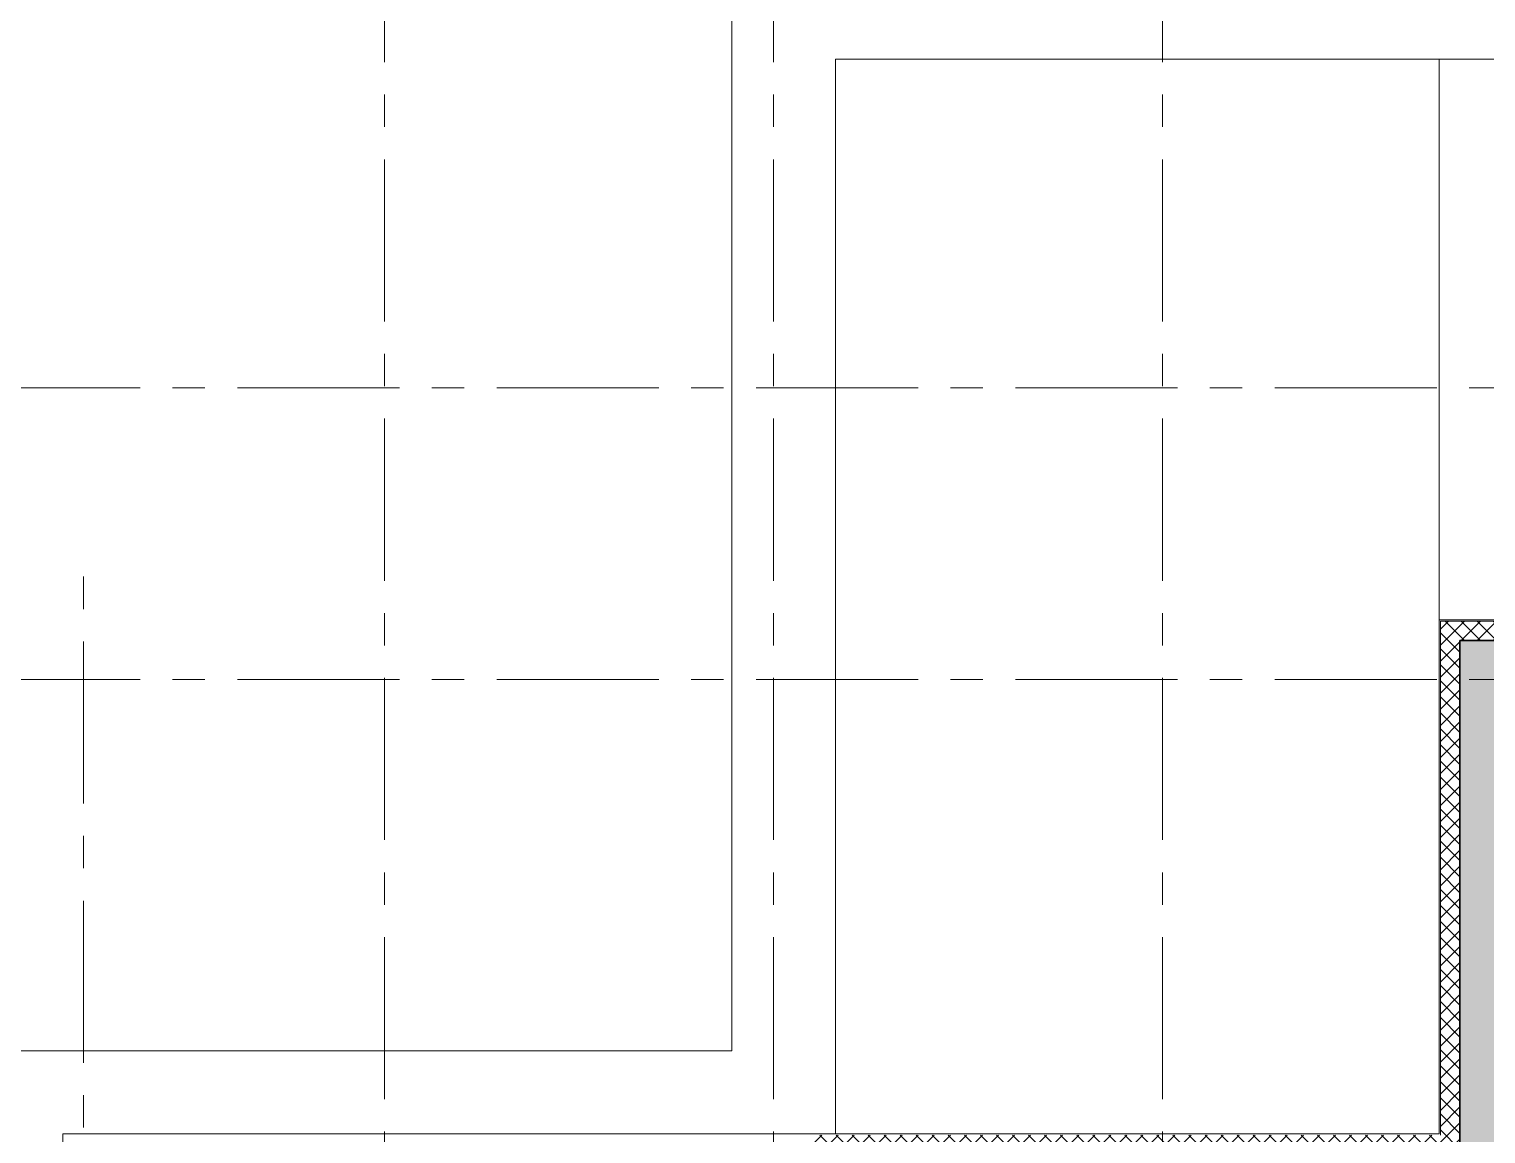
# Model space of a CAD drawing. Header units: millimetres. Extents: x -13407 to 93998, y -2611 to 109271.
# Drawn here: x 5830 to 17065, y 27640 to 36162 of the extents above; entities that cross this region are included whole.
import ezdxf

# ---------------------------------------------------------------- set-up
doc = ezdxf.new("R2010")
doc.units = ezdxf.units.MM
doc.linetypes.add('CENTER', pattern=[2, 1.25, -0.25, 0.25, -0.25])
for name, color, linetype, lineweight in [('АР_Навесной фасад', 5, 'Continuous', 5), ('АР_Оси', 193, 'Continuous', 9), ('АР_Сущ Несущая стена', 202, 'Continuous', 30), ('АР_тонкая линия', 250, 'Continuous', 0), ('АР_Утеплитель', 250, 'Continuous', 9), ('АР_Штриховка монолит', 250, 'Continuous', 9)]:
    doc.layers.add(name, color=color, linetype=linetype, lineweight=lineweight)

msp = doc.modelspace()

# ---------------------------------------------------------------- hatches: boundary and pattern name
at = {"layer": 'АР_Утеплитель', "ltscale": 100}
h = msp.add_hatch(dxfattribs=at)
h.set_pattern_fill('ANSI37', color=253, scale=700)
h.set_pattern_definition([(45, (-945096.63, 49153.53), (-61.871843, 61.871843), []), (135, (-945096.63, 49153.53), (-61.871843, -61.871843), [])])
h.paths.add_polyline_path([(68515, 9610), (62165, 9610), (62165, 27480), (51665, 27480), (51665, 31445), (16865, 31445), (16865, 27480), (11889.8, 27480), (11889.8, 27630), (16715, 27630), (16715, 31595), (51815, 31595), (51815, 27630), (62315, 27630), (62315, 9760), (68665, 9760), (68665, -250), (55265, -250), (55265, 6100), (47385, 6100), (47385, 11290), (39149.7, 11290), (39149.7, 11040), (38999.7, 11040), (38999.7, 11440), (47535, 11440), (47535, 6250), (55415, 6250), (55415, -100), (68515, -100)])
at = {"layer": 'АР_Штриховка монолит', "ltscale": 100}
h = msp.add_hatch(dxfattribs=at)
h.set_pattern_fill('ANSI35', color=253, scale=700)
h.set_pattern_definition([(45, (-951587.81, 109999.9), (-123.743687, 123.743687), []), (45, (-951464.07, 109999.9), (-123.743687, 123.743687), [218.75, -43.75, 0, -43.75])])
h.paths.add_polyline_path([(51365, 31445), (16865, 31445), (16865, 27480), (16865, 27280), (16865, 19960), (16965, 19960), (16965, 18702.5), (17165, 18702.5), (17165, 19660), (20920, 19660), (20920, 18477.5), (21120, 18477.5), (21120, 19660), (28120, 19660), (28120, 19960), (17165, 19960), (17165, 31145), (51365, 31145)])

# ---------------------------------------------------------------- linework, layer by layer
at = {"layer": 'АР_Навесной фасад', "color": 253, "ltscale": 100}
for p, q in [((16705, 31605), (51825, 31605)), ((16705, 31605), (16705, 27640)), ((16715, 31595), (51815, 31595)), ((16715, 31595), (16715, 27630)), ((6090, 9770), (6090, 27640)), ((6090, 27640), (16705, 27640))]:
    msp.add_line(p, q, dxfattribs=at)
at = {"layer": 'АР_Оси', "color": 253, "linetype": 'CENTER', "ltscale": 1000}
for p, q in [((8569.9, 79157.5), (8569.9, 23425.1)), ((11569.9, 79157.5), (11569.9, 23425.1)), ((14569.9, 79157.5), (14569.9, 23425.1)), ((-12563.8, 33395), (70614.6, 33395)), ((6250, -1811.3), (6250, 32072.7)), ((-12563.8, 31145), (70614.6, 31145))]:
    msp.add_line(p, q, dxfattribs=at)
at = {"layer": 'АР_Сущ Несущая стена', "color": 253, "ltscale": 100}
for q in [(51665, 31445), (16865, 27480)]:
    msp.add_line((16865, 31445), q, dxfattribs=at)
at = {"layer": 'АР_тонкая линия', "color": 253, "ltscale": 100}
msp.add_line((16703.7, 31605), (16703.7, 35930), dxfattribs=at)
msp.add_lwpolyline([(21678, 53503.7, -0.1882125), (15128.6, 50510.3), (14988.6, 50510.3), (14988.6, 47330), (18118.6, 47330), (18118.6, 44400), (21238.7, 44400), (21238.7, 36060), (17438.6, 36060), (17438.6, 35930), (12048.6, 35930), (12048.6, 27640), (7003.1, 27640), (6466.7, 27640), (6088.7, 27640), (6088.7, 26680), (-911.4, 26680), (-911.4, 50975), (-6851.3, 50975), (-6851.3, 63815)], format="xyb", dxfattribs=at)
msp.add_lwpolyline([(20569.9, 43730), (20568.7, 36860), (16638.6, 36860), (16638.6, 36730), (11248.6, 36730), (11248.6, 28280), (7003.1, 28280), (6466.7, 28280), (5448.7, 28280), (5448.7, 27480), (-111.4, 27480), (-111.4, 51645), (-6181.3, 51645), (-6181.3, 63145)], dxfattribs=at)

doc.saveas('drawing.dxf')
